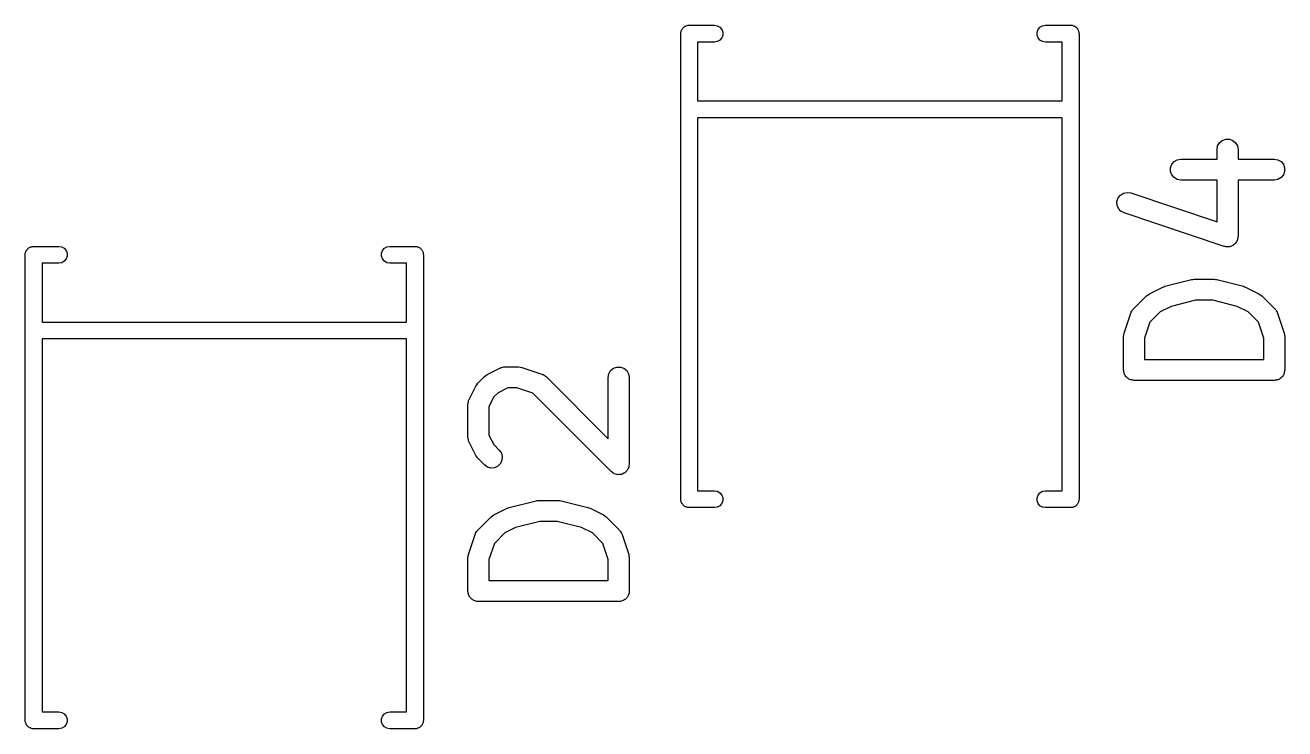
# Model space of a CAD drawing. Extents: x 4 to 27.8, y 3.9 to 24.1.
# Drawn here: x 5.56 to 14.54, y 5.47 to 10.49 of the extents above; entities that cross this region are included whole.
import ezdxf

# ---------------------------------------------------------------- set-up
doc = ezdxf.new("R2010")
doc.units = 0
doc.header["$MEASUREMENT"] = 0
doc.layers.add('BLACK', color=7, linetype='CONTINUOUS')

msp = doc.modelspace()

# ---------------------------------------------------------------- linework, layer by layer
at = {"layer": 'Black'}
for p, q in [((10.233, 10.426), (10.2339, 10.4312)), ((10.233, 7.106), (10.233, 10.426)), ((10.2339, 10.4364), (10.2357, 10.4413)), ((10.2339, 10.4312), (10.2339, 10.4364)), ((10.2357, 10.4413), (10.2366, 10.4465)), ((10.2366, 10.4465), (10.2392, 10.4511)), ((10.2392, 10.4511), (10.241, 10.456)), ((10.241, 10.456), (10.2444, 10.46)), ((10.2444, 10.46), (10.247, 10.4646)), ((10.247, 10.4646), (10.2511, 10.4679)), ((10.2511, 10.4679), (10.2544, 10.472)), ((10.2544, 10.472), (10.259, 10.4746)), ((10.259, 10.4746), (10.263, 10.478)), ((10.263, 10.478), (10.2679, 10.4798)), ((10.2679, 10.4798), (10.2725, 10.4824)), ((10.2725, 10.4824), (10.2777, 10.4833)), ((10.2777, 10.4833), (10.2826, 10.4851)), ((10.2826, 10.4851), (10.2878, 10.4851)), ((10.2878, 10.4851), (10.293, 10.486)), ((10.293, 10.486), (10.473, 10.486)), ((10.473, 10.486), (10.4935, 10.4824)), ((10.4935, 10.4824), (10.5116, 10.472)), ((10.5116, 10.472), (10.525, 10.456)), ((10.525, 10.456), (10.5321, 10.4364)), ((10.5321, 10.4364), (10.5321, 10.4156)), ((12.7739, 10.4364), (12.781, 10.456)), ((12.7739, 10.4156), (12.7739, 10.4364)), ((12.781, 10.456), (12.7944, 10.472)), ((12.7944, 10.472), (12.8125, 10.4824)), ((12.8125, 10.4824), (12.833, 10.486)), ((12.833, 10.486), (13.013, 10.486)), ((13.013, 10.486), (13.0182, 10.4851)), ((13.0182, 10.4851), (13.0234, 10.4851)), ((13.0234, 10.4851), (13.0283, 10.4833)), ((13.0283, 10.4833), (13.0335, 10.4824)), ((13.0335, 10.4824), (13.0381, 10.4798)), ((13.0381, 10.4798), (13.043, 10.478)), ((13.043, 10.478), (13.047, 10.4746)), ((13.047, 10.4746), (13.0516, 10.472)), ((13.0516, 10.472), (13.0549, 10.4679)), ((13.0549, 10.4679), (13.059, 10.4646)), ((13.059, 10.4646), (13.0616, 10.46)), ((13.0616, 10.46), (13.065, 10.456)), ((13.065, 10.456), (13.0668, 10.4511)), ((13.0668, 10.4511), (13.0694, 10.4465)), ((13.0694, 10.4465), (13.0703, 10.4413)), ((13.0703, 10.4413), (13.0721, 10.4364)), ((13.0721, 10.4364), (13.0721, 10.4312)), ((13.0721, 10.4312), (13.073, 10.426)), ((13.073, 10.426), (13.073, 7.106)), ((10.473, 10.366), (10.353, 10.366)), ((10.353, 10.366), (10.353, 9.946)), ((10.4935, 10.3696), (10.473, 10.366)), ((10.5116, 10.38), (10.4935, 10.3696)), ((10.525, 10.396), (10.5116, 10.38)), ((10.5321, 10.4156), (10.525, 10.396)), ((12.781, 10.396), (12.7739, 10.4156)), ((12.7944, 10.38), (12.781, 10.396)), ((12.8125, 10.3696), (12.7944, 10.38)), ((12.833, 10.366), (12.8125, 10.3696)), ((12.953, 10.366), (12.833, 10.366)), ((12.953, 9.946), (12.953, 10.366)), ((10.353, 9.946), (12.953, 9.946)), ((12.953, 9.826), (10.353, 9.826)), ((10.353, 9.826), (10.353, 7.166)), ((12.953, 7.166), (12.953, 9.826)), ((14.057, 9.59933), (14.0616, 9.62499)), ((14.0616, 9.62499), (14.0746, 9.64754)), ((14.0746, 9.64754), (14.0945, 9.66429)), ((14.0945, 9.66429), (14.119, 9.67319)), ((14.119, 9.67319), (14.1451, 9.67319)), ((14.1451, 9.67319), (14.1695, 9.66429)), ((14.1695, 9.66429), (14.1895, 9.64754)), ((14.1895, 9.64754), (14.2025, 9.62499)), ((14.2025, 9.62499), (14.207, 9.59933)), ((13.7505, 9.51393), (13.7731, 9.52695)), ((13.7731, 9.52695), (13.7987, 9.53148)), ((13.7987, 9.53148), (14.057, 9.53148)), ((14.057, 9.53148), (14.057, 9.59933)), ((14.207, 9.59933), (14.207, 9.53148)), ((14.207, 9.53148), (14.4654, 9.53148)), ((14.4654, 9.53148), (14.491, 9.52695)), ((14.491, 9.52695), (14.5136, 9.51393)), ((13.7249, 9.4695), (13.7338, 9.49398)), ((13.7249, 9.44345), (13.7249, 9.4695)), ((13.7338, 9.41898), (13.7249, 9.44345)), ((13.7338, 9.49398), (13.7505, 9.51393)), ((14.5136, 9.51393), (14.5303, 9.49398)), ((14.5303, 9.49398), (14.5392, 9.4695)), ((14.5392, 9.44345), (14.5303, 9.41898)), ((14.5392, 9.4695), (14.5392, 9.44345)), ((13.7505, 9.39902), (13.7338, 9.41898)), ((13.7731, 9.386), (13.7505, 9.39902)), ((13.7987, 9.38148), (13.7731, 9.386)), ((14.057, 9.38148), (13.7987, 9.38148)), ((14.057, 9.08434), (14.057, 9.38148)), ((14.4654, 9.38148), (14.207, 9.38148)), ((14.207, 9.38148), (14.207, 8.98029)), ((14.491, 9.386), (14.4654, 9.38148)), ((14.5136, 9.39902), (14.491, 9.386)), ((14.5303, 9.41898), (14.5136, 9.39902)), ((13.3436, 9.22938), (13.3518, 9.25409)), ((13.3518, 9.25409), (13.368, 9.2745)), ((13.368, 9.2745), (13.3902, 9.28813)), ((13.3902, 9.28813), (13.4157, 9.29335)), ((13.4157, 9.29335), (13.4415, 9.28953)), ((13.4415, 9.28953), (14.057, 9.08434)), ((13.3443, 9.20334), (13.3436, 9.22938)), ((13.3539, 9.17912), (13.3443, 9.20334)), ((13.3711, 9.15963), (13.3539, 9.17912)), ((13.394, 9.14723), (13.3711, 9.15963)), ((14.1083, 8.90913), (13.394, 9.14723)), ((5.57606, 8.89094), (5.57943, 8.89496)), ((5.57943, 8.89496), (5.58398, 8.89759)), ((5.58398, 8.89759), (5.588, 8.90096)), ((5.588, 8.90096), (5.59293, 8.90276)), ((5.59293, 8.90276), (5.59748, 8.90538)), ((5.59748, 8.90538), (5.60265, 8.90629)), ((5.60265, 8.90629), (5.60758, 8.90809)), ((5.60758, 8.90809), (5.61283, 8.90809)), ((5.61283, 8.90809), (5.618, 8.909)), ((5.618, 8.909), (5.798, 8.909)), ((5.798, 8.909), (5.81852, 8.90538)), ((5.81852, 8.90538), (5.83657, 8.89496)), ((5.83657, 8.89496), (5.84996, 8.879)), ((8.10604, 8.879), (8.11943, 8.89496)), ((8.11943, 8.89496), (8.13748, 8.90538)), ((8.13748, 8.90538), (8.158, 8.909)), ((8.158, 8.909), (8.338, 8.909)), ((8.338, 8.909), (8.34317, 8.90809)), ((8.34317, 8.90809), (8.34842, 8.90809)), ((8.34842, 8.90809), (8.35335, 8.90629)), ((8.35335, 8.90629), (8.35852, 8.90538)), ((8.35852, 8.90538), (8.36307, 8.90276)), ((8.36307, 8.90276), (8.368, 8.90096)), ((8.368, 8.90096), (8.37202, 8.89759)), ((8.37202, 8.89759), (8.37657, 8.89496)), ((8.37657, 8.89496), (8.37994, 8.89094)), ((14.1138, 8.90832), (14.1083, 8.90913)), ((14.119, 8.90643), (14.1138, 8.90832)), ((14.1266, 8.90643), (14.119, 8.90643)), ((14.1341, 8.90531), (14.1266, 8.90643)), ((14.1395, 8.90643), (14.1341, 8.90531)), ((14.1451, 8.90643), (14.1395, 8.90643)), ((14.1522, 8.90902), (14.1451, 8.90643)), ((14.1596, 8.91054), (14.1522, 8.90902)), ((14.1643, 8.91344), (14.1596, 8.91054)), ((14.1695, 8.91533), (14.1643, 8.91344)), ((14.1754, 8.92021), (14.1695, 8.91533)), ((14.1818, 8.92417), (14.1754, 8.92021)), ((14.1853, 8.92851), (14.1818, 8.92417)), ((14.1895, 8.93208), (14.1853, 8.92851)), ((14.1933, 8.93864), (14.1895, 8.93208)), ((14.198, 8.94457), (14.1933, 8.93864)), ((14.1998, 8.94983), (14.198, 8.94457)), ((14.2025, 8.95463), (14.1998, 8.94983)), ((14.2038, 8.9621), (14.2025, 8.95463)), ((14.2062, 8.96928), (14.2038, 8.9621)), ((14.207, 8.98029), (14.2061, 8.97483)), ((14.2061, 8.97483), (14.2062, 8.96928)), ((5.558, 8.849), (5.55891, 8.85417)), ((5.558, 5.529), (5.558, 8.849)), ((5.55891, 8.85942), (5.56071, 8.86435)), ((5.55891, 8.85417), (5.55891, 8.85942)), ((5.56071, 8.86435), (5.56162, 8.86952)), ((5.56162, 8.86952), (5.56424, 8.87407)), ((5.56424, 8.87407), (5.56604, 8.879)), ((5.56604, 8.879), (5.56941, 8.88302)), ((5.56941, 8.88302), (5.57204, 8.88757)), ((5.57204, 8.88757), (5.57606, 8.89094)), ((5.83657, 8.80304), (5.81852, 8.79262)), ((5.84996, 8.819), (5.83657, 8.80304)), ((5.84996, 8.879), (5.85709, 8.85942)), ((5.85709, 8.83858), (5.84996, 8.819)), ((5.85709, 8.85942), (5.85709, 8.83858)), ((8.09891, 8.85942), (8.10604, 8.879)), ((8.09891, 8.83858), (8.09891, 8.85942)), ((8.10604, 8.819), (8.09891, 8.83858)), ((8.11943, 8.80304), (8.10604, 8.819)), ((8.13748, 8.79262), (8.11943, 8.80304)), ((8.37994, 8.89094), (8.38396, 8.88757)), ((8.38396, 8.88757), (8.38659, 8.88302)), ((8.38659, 8.88302), (8.38996, 8.879)), ((8.38996, 8.879), (8.39176, 8.87407)), ((8.39176, 8.87407), (8.39438, 8.86952)), ((8.39438, 8.86952), (8.39529, 8.86435)), ((8.39529, 8.86435), (8.39709, 8.85942)), ((8.39709, 8.85942), (8.39709, 8.85417)), ((8.39709, 8.85417), (8.398, 8.849)), ((8.398, 8.849), (8.398, 5.529)), ((5.798, 8.789), (5.678, 8.789)), ((5.678, 8.789), (5.678, 8.369)), ((5.81852, 8.79262), (5.798, 8.789)), ((8.158, 8.789), (8.13748, 8.79262)), ((8.278, 8.789), (8.158, 8.789)), ((8.278, 8.369), (8.278, 8.789)), ((13.6778, 8.62113), (13.6853, 8.62448)), ((13.6853, 8.62448), (13.8758, 8.67209)), ((13.8758, 8.67209), (13.8849, 8.67274)), ((13.8849, 8.67274), (13.894, 8.67433)), ((13.894, 8.67433), (14.0368, 8.67433)), ((14.0368, 8.67433), (14.0458, 8.67274)), ((14.0458, 8.67274), (14.055, 8.67209)), ((14.055, 8.67209), (14.2455, 8.62448)), ((14.2455, 8.62448), (14.253, 8.62113)), ((13.46, 8.46189), (13.5552, 8.55713)), ((13.5552, 8.55713), (13.565, 8.56402)), ((13.565, 8.56402), (13.5747, 8.57118)), ((13.5747, 8.57118), (13.6699, 8.6188)), ((13.6699, 8.6188), (13.6778, 8.62113)), ((14.253, 8.62113), (14.2608, 8.6188)), ((14.2608, 8.6188), (14.3561, 8.57118)), ((14.3561, 8.57118), (14.3657, 8.56401)), ((14.3657, 8.56401), (14.3756, 8.55713)), ((14.3756, 8.55713), (14.4708, 8.46189)), ((13.445, 8.44055), (13.4501, 8.44775)), ((13.4501, 8.44775), (13.4543, 8.45548)), ((13.4543, 8.45548), (13.4575, 8.45835)), ((13.4575, 8.45835), (13.46, 8.46189)), ((13.7297, 8.48095), (13.6527, 8.44246)), ((13.9032, 8.52433), (13.7297, 8.48095)), ((14.0276, 8.52433), (13.9032, 8.52433)), ((14.2011, 8.48095), (14.0276, 8.52433)), ((14.2781, 8.44246), (14.2011, 8.48095)), ((14.4708, 8.46189), (14.4733, 8.45835)), ((14.4733, 8.45835), (14.4765, 8.45548)), ((14.4765, 8.45548), (14.4807, 8.44775)), ((14.4807, 8.44775), (14.4857, 8.44055)), ((5.678, 8.369), (8.278, 8.369)), ((13.3942, 8.28972), (13.4418, 8.43257)), ((13.4418, 8.43257), (13.4439, 8.43638)), ((13.4439, 8.43638), (13.445, 8.44055)), ((13.5786, 8.36834), (13.5404, 8.25383)), ((13.6527, 8.44246), (13.5786, 8.36834)), ((14.3522, 8.36834), (14.2781, 8.44246)), ((14.3904, 8.25383), (14.3522, 8.36834)), ((14.4857, 8.44055), (14.4869, 8.43637)), ((14.4869, 8.43637), (14.4889, 8.43257)), ((14.4889, 8.43257), (14.5365, 8.28972)), ((13.3904, 8.266), (13.3925, 8.27784)), ((13.3904, 8.02791), (13.3904, 8.266)), ((13.3925, 8.27784), (13.3942, 8.28972)), ((14.5365, 8.28972), (14.5383, 8.27784)), ((14.5383, 8.27784), (14.5404, 8.266)), ((14.5404, 8.266), (14.5404, 8.02791)), ((8.278, 8.249), (5.678, 8.249)), ((5.678, 8.249), (5.678, 5.589)), ((8.278, 5.589), (8.278, 8.249)), ((13.5404, 8.25383), (13.5404, 8.1029)), ((14.3904, 8.1029), (14.3904, 8.25383)), ((13.5404, 8.1029), (14.3904, 8.1029)), ((8.85208, 7.99418), (8.94732, 8.0418)), ((8.94732, 8.0418), (8.95146, 8.04303)), ((8.95146, 8.04303), (8.9552, 8.04519)), ((8.9552, 8.04519), (8.96386, 8.04672)), ((8.96386, 8.04672), (8.97228, 8.04922)), ((8.97228, 8.04922), (8.9766, 8.04896)), ((8.9766, 8.04896), (8.98086, 8.04971)), ((8.98086, 8.04971), (9.0761, 8.04971)), ((9.0761, 8.04971), (9.08794, 8.04763)), ((9.08794, 8.04763), (9.09981, 8.04587)), ((9.09981, 8.04587), (9.24267, 7.99825)), ((9.24267, 7.99825), (9.24647, 7.99619)), ((9.24647, 7.99619), (9.25065, 7.99507)), ((9.25065, 7.99507), (9.25784, 7.99003)), ((9.71538, 7.97471), (9.7199, 8.00037)), ((9.7199, 8.00037), (9.73293, 8.02292)), ((9.73293, 8.02292), (9.75288, 8.03967)), ((9.75288, 8.03967), (9.77736, 8.04858)), ((9.77736, 8.04858), (9.8034, 8.04858)), ((9.8034, 8.04858), (9.82788, 8.03967)), ((9.82788, 8.03967), (9.84783, 8.02292)), ((9.84783, 8.02292), (9.86086, 8.00037)), ((9.86086, 8.00037), (9.86538, 7.97471)), ((13.3915, 8.02144), (13.3904, 8.02791)), ((13.3915, 8.01488), (13.3915, 8.02144)), ((13.3938, 8.00871), (13.3915, 8.01488)), ((13.3949, 8.00225), (13.3938, 8.00871)), ((13.3982, 7.99657), (13.3949, 8.00225)), ((13.4004, 7.9904), (13.3982, 7.99657)), ((14.5326, 7.99657), (14.5303, 7.9904)), ((14.5359, 8.00225), (14.5326, 7.99657)), ((14.537, 8.00871), (14.5359, 8.00225)), ((14.5392, 8.01488), (14.537, 8.00871)), ((14.5404, 8.02791), (14.5392, 8.02144)), ((14.5392, 8.02144), (14.5392, 8.01488)), ((8.7233, 7.81778), (8.77092, 7.91302)), ((8.77092, 7.91302), (8.77808, 7.92268)), ((8.77808, 7.92268), (8.78497, 7.93251)), ((8.78497, 7.93251), (8.83259, 7.98013)), ((8.83259, 7.98013), (8.84242, 7.98701)), ((8.84242, 7.98701), (8.85208, 7.99418)), ((9.25784, 7.99003), (9.26557, 7.98584)), ((9.26557, 7.98584), (9.26844, 7.98261)), ((9.26844, 7.98261), (9.27198, 7.98013)), ((9.27198, 7.98013), (9.71538, 7.53673)), ((9.71538, 7.53673), (9.71538, 7.97471)), ((9.86538, 7.97471), (9.86538, 7.35567)), ((13.4046, 7.98538), (13.4004, 7.9904)), ((13.4079, 7.9797), (13.4046, 7.98538)), ((13.413, 7.97548), (13.4079, 7.9797)), ((13.4172, 7.97045), (13.413, 7.97548)), ((13.4229, 7.96717), (13.4172, 7.97045)), ((13.4279, 7.96295), (13.4229, 7.96717)), ((13.434, 7.96071), (13.4279, 7.96295)), ((13.4397, 7.95743), (13.434, 7.96071)), ((13.4462, 7.95629), (13.4397, 7.95743)), ((13.4524, 7.95404), (13.4462, 7.95629)), ((13.4589, 7.95404), (13.4524, 7.95404)), ((13.4654, 7.9529), (13.4589, 7.95404)), ((14.4654, 7.9529), (13.4654, 7.9529)), ((14.4718, 7.95404), (14.4654, 7.9529)), ((14.4784, 7.95404), (14.4718, 7.95404)), ((14.4846, 7.95629), (14.4784, 7.95404)), ((14.491, 7.95743), (14.4846, 7.95629)), ((14.4967, 7.96071), (14.491, 7.95743)), ((14.5029, 7.96295), (14.4967, 7.96071)), ((14.5079, 7.96717), (14.5029, 7.96295)), ((14.5136, 7.97045), (14.5079, 7.96717)), ((14.5178, 7.97548), (14.5136, 7.97045)), ((14.5228, 7.9797), (14.5178, 7.97548)), ((14.5261, 7.98538), (14.5228, 7.9797)), ((14.5303, 7.9904), (14.5261, 7.98538)), ((8.72207, 7.81364), (8.7233, 7.81778)), ((8.89964, 7.83505), (8.86538, 7.76653)), ((8.93005, 7.86546), (8.89964, 7.83505)), ((8.99856, 7.89971), (8.93005, 7.86546)), ((9.06392, 7.89971), (8.99856, 7.89971)), ((9.17844, 7.86154), (9.06392, 7.89971)), ((9.73735, 7.30263), (9.17844, 7.86154)), ((8.71538, 7.78424), (8.71613, 7.7885)), ((8.71538, 7.54614), (8.71538, 7.78424)), ((8.71587, 7.79281), (8.71838, 7.80123)), ((8.71613, 7.7885), (8.71587, 7.79281)), ((8.71838, 7.80123), (8.7199, 7.80989)), ((8.7199, 7.80989), (8.72207, 7.81364)), ((8.86538, 7.76653), (8.86538, 7.56385)), ((8.71613, 7.54188), (8.71538, 7.54614)), ((8.86538, 7.56385), (8.89964, 7.49533)), ((8.71587, 7.53757), (8.71613, 7.54188)), ((8.71838, 7.52915), (8.71587, 7.53757)), ((8.7199, 7.52049), (8.71838, 7.52915)), ((8.72207, 7.51674), (8.7199, 7.52049)), ((8.7233, 7.5126), (8.72207, 7.51674)), ((8.77092, 7.41736), (8.7233, 7.5126)), ((8.89964, 7.49533), (8.93865, 7.45632)), ((8.93865, 7.45632), (8.95359, 7.43498)), ((8.77808, 7.40771), (8.77092, 7.41736)), ((8.78497, 7.39787), (8.77808, 7.40771)), ((8.83259, 7.35025), (8.78497, 7.39787)), ((8.95806, 7.38387), (8.94706, 7.36027)), ((8.95359, 7.43498), (8.96033, 7.40982)), ((8.96033, 7.40982), (8.95806, 7.38387)), ((8.85392, 7.33531), (8.83259, 7.35025)), ((8.87908, 7.32857), (8.85392, 7.33531)), ((8.90503, 7.33084), (8.87908, 7.32857)), ((8.92864, 7.34185), (8.90503, 7.33084)), ((8.94706, 7.36027), (8.92864, 7.34185)), ((9.74538, 7.29701), (9.73735, 7.30263)), ((9.75288, 7.29071), (9.74538, 7.29701)), ((9.75598, 7.28959), (9.75288, 7.29071)), ((9.75868, 7.28769), (9.75598, 7.28959)), ((9.76815, 7.28516), (9.75868, 7.28769)), ((9.77736, 7.28181), (9.76815, 7.28516)), ((9.78066, 7.28181), (9.77736, 7.28181)), ((9.78384, 7.28095), (9.78066, 7.28181)), ((9.79361, 7.28181), (9.78384, 7.28095)), ((9.8034, 7.28181), (9.79361, 7.28181)), ((9.8065, 7.28293), (9.8034, 7.28181)), ((9.80979, 7.28322), (9.8065, 7.28293)), ((9.81868, 7.28737), (9.80979, 7.28322)), ((9.82788, 7.29071), (9.81868, 7.28737)), ((9.83041, 7.29283), (9.82788, 7.29071)), ((9.8334, 7.29423), (9.83041, 7.29283)), ((9.84034, 7.30117), (9.8334, 7.29423)), ((9.84783, 7.30746), (9.84034, 7.30117)), ((9.84948, 7.31031), (9.84783, 7.30746)), ((9.85182, 7.31265), (9.84948, 7.31031)), ((9.85596, 7.32154), (9.85182, 7.31265)), ((9.86086, 7.33001), (9.85596, 7.32154)), ((9.86143, 7.33326), (9.86086, 7.33001)), ((9.86283, 7.33625), (9.86143, 7.33326)), ((9.86368, 7.34602), (9.86283, 7.33625)), ((9.86538, 7.35567), (9.86368, 7.34602)), ((9.20992, 7.09574), (9.21895, 7.09733)), ((9.21895, 7.09733), (9.36181, 7.09733)), ((9.36181, 7.09733), (9.37085, 7.09574)), ((10.2339, 7.10083), (10.233, 7.106)), ((10.2339, 7.09558), (10.2339, 7.10083)), ((10.353, 7.166), (10.473, 7.166)), ((10.473, 7.166), (10.4935, 7.16238)), ((10.4935, 7.16238), (10.5116, 7.15196)), ((10.5116, 7.15196), (10.525, 7.136)), ((10.525, 7.136), (10.5321, 7.11642)), ((10.5321, 7.11642), (10.5321, 7.09558)), ((12.7739, 7.11642), (12.781, 7.136)), ((12.7739, 7.09558), (12.7739, 7.11642)), ((12.781, 7.136), (12.7944, 7.15196)), ((12.7944, 7.15196), (12.8125, 7.16238)), ((12.8125, 7.16238), (12.833, 7.166)), ((12.833, 7.166), (12.953, 7.166)), ((13.073, 7.106), (13.0721, 7.10083)), ((13.0721, 7.10083), (13.0721, 7.09558)), ((8.8997, 6.99418), (8.99493, 7.0418)), ((8.99493, 7.0418), (9.00279, 7.04413)), ((9.00279, 7.04413), (9.01029, 7.04748)), ((9.01029, 7.04748), (9.20076, 7.09509)), ((9.20076, 7.09509), (9.20992, 7.09574)), ((9.37085, 7.09574), (9.38, 7.09509)), ((9.38, 7.09509), (9.57048, 7.04748)), ((9.57048, 7.04748), (9.57797, 7.04413)), ((9.57797, 7.04413), (9.58583, 7.0418)), ((9.58583, 7.0418), (9.68107, 6.99418)), ((10.2357, 7.09065), (10.2339, 7.09558)), ((10.2366, 7.08548), (10.2357, 7.09065)), ((10.2392, 7.08093), (10.2366, 7.08548)), ((10.241, 7.076), (10.2392, 7.08093)), ((10.2444, 7.07198), (10.241, 7.076)), ((10.247, 7.06743), (10.2444, 7.07198)), ((10.2511, 7.06406), (10.247, 7.06743)), ((10.2544, 7.06004), (10.2511, 7.06406)), ((10.259, 7.05741), (10.2544, 7.06004)), ((10.263, 7.05404), (10.259, 7.05741)), ((10.2679, 7.05224), (10.263, 7.05404)), ((10.2725, 7.04962), (10.2679, 7.05224)), ((10.2777, 7.04871), (10.2725, 7.04962)), ((10.2826, 7.04691), (10.2777, 7.04871)), ((10.2878, 7.04691), (10.2826, 7.04691)), ((10.293, 7.046), (10.2878, 7.04691)), ((10.473, 7.046), (10.293, 7.046)), ((10.4935, 7.04962), (10.473, 7.046)), ((10.5116, 7.06004), (10.4935, 7.04962)), ((10.525, 7.076), (10.5116, 7.06004)), ((10.5321, 7.09558), (10.525, 7.076)), ((12.781, 7.076), (12.7739, 7.09558)), ((12.7944, 7.06004), (12.781, 7.076)), ((12.8125, 7.04962), (12.7944, 7.06004)), ((12.833, 7.046), (12.8125, 7.04962)), ((13.013, 7.046), (12.833, 7.046)), ((13.0182, 7.04691), (13.013, 7.046)), ((13.0234, 7.04691), (13.0182, 7.04691)), ((13.0283, 7.04871), (13.0234, 7.04691)), ((13.0335, 7.04962), (13.0283, 7.04871)), ((13.0381, 7.05224), (13.0335, 7.04962)), ((13.043, 7.05404), (13.0381, 7.05224)), ((13.047, 7.05741), (13.043, 7.05404)), ((13.0516, 7.06004), (13.047, 7.05741)), ((13.0549, 7.06406), (13.0516, 7.06004)), ((13.059, 7.06743), (13.0549, 7.06406)), ((13.0616, 7.07198), (13.059, 7.06743)), ((13.065, 7.076), (13.0616, 7.07198)), ((13.0668, 7.08093), (13.065, 7.076)), ((13.0694, 7.08548), (13.0668, 7.08093)), ((13.0703, 7.09065), (13.0694, 7.08548)), ((13.0721, 7.09558), (13.0703, 7.09065)), ((8.78497, 6.88489), (8.88021, 6.98013)), ((8.88021, 6.98013), (8.89005, 6.98702)), ((8.89005, 6.98702), (8.8997, 6.99418)), ((9.22819, 6.94733), (9.05465, 6.90395)), ((9.35258, 6.94733), (9.22819, 6.94733)), ((9.52611, 6.90395), (9.35258, 6.94733)), ((9.68107, 6.99418), (9.69072, 6.98701)), ((9.69072, 6.98701), (9.70056, 6.98013)), ((9.70056, 6.98013), (9.7958, 6.88489)), ((8.71923, 6.71272), (8.76685, 6.85557)), ((8.76685, 6.85557), (8.76891, 6.85938)), ((8.76891, 6.85938), (8.77003, 6.86355)), ((8.77003, 6.86355), (8.77506, 6.87075)), ((8.77506, 6.87075), (8.77925, 6.87848)), ((8.77925, 6.87848), (8.78249, 6.88135)), ((8.78249, 6.88135), (8.78497, 6.88489)), ((8.97767, 6.86546), (8.90355, 6.79134)), ((9.05465, 6.90395), (8.97767, 6.86546)), ((9.6031, 6.86546), (9.52611, 6.90395)), ((9.67721, 6.79134), (9.6031, 6.86546)), ((9.7958, 6.88489), (9.79828, 6.88135)), ((9.79828, 6.88135), (9.80151, 6.87848)), ((9.80151, 6.87848), (9.80569, 6.87075)), ((9.80569, 6.87075), (9.81074, 6.86355)), ((9.81074, 6.86355), (9.81186, 6.85938)), ((9.81186, 6.85938), (9.81391, 6.85557)), ((9.81391, 6.85557), (9.86153, 6.71272)), ((8.90355, 6.79134), (8.86538, 6.67683)), ((9.71538, 6.67683), (9.67721, 6.79134)), ((8.71538, 6.689), (8.71747, 6.70084)), ((8.71538, 6.4509), (8.71538, 6.689)), ((8.71747, 6.70084), (8.71923, 6.71272)), ((8.86538, 6.67683), (8.86538, 6.5259)), ((9.71538, 6.5259), (9.71538, 6.67683)), ((9.86153, 6.71272), (9.86329, 6.70084)), ((9.86329, 6.70084), (9.86538, 6.689)), ((9.86538, 6.689), (9.86538, 6.4509)), ((8.86538, 6.5259), (9.71538, 6.5259)), ((8.71652, 6.44444), (8.71538, 6.4509)), ((8.71652, 6.43788), (8.71652, 6.44444)), ((8.71876, 6.43171), (8.71652, 6.43788)), ((8.7199, 6.42525), (8.71876, 6.43171)), ((8.72318, 6.41957), (8.7199, 6.42525)), ((8.72543, 6.41341), (8.72318, 6.41957)), ((8.72965, 6.40838), (8.72543, 6.41341)), ((8.73293, 6.4027), (8.72965, 6.40838)), ((8.73795, 6.39848), (8.73293, 6.4027)), ((8.74217, 6.39345), (8.73795, 6.39848)), ((8.74785, 6.39017), (8.74217, 6.39345)), ((8.75288, 6.38595), (8.74785, 6.39017)), ((8.75905, 6.38371), (8.75288, 6.38595)), ((8.76473, 6.38043), (8.75905, 6.38371)), ((8.77119, 6.37929), (8.76473, 6.38043)), ((8.77736, 6.37704), (8.77119, 6.37929)), ((9.80957, 6.37929), (9.8034, 6.37704)), ((9.81603, 6.38043), (9.80957, 6.37929)), ((9.82171, 6.38371), (9.81603, 6.38043)), ((9.82788, 6.38595), (9.82171, 6.38371)), ((9.83291, 6.39017), (9.82788, 6.38595)), ((9.83859, 6.39345), (9.83291, 6.39017)), ((9.84281, 6.39848), (9.83859, 6.39345)), ((9.84783, 6.4027), (9.84281, 6.39848)), ((9.85112, 6.40838), (9.84783, 6.4027)), ((9.85533, 6.41341), (9.85112, 6.40838)), ((9.85758, 6.41957), (9.85533, 6.41341)), ((9.86086, 6.42525), (9.85758, 6.41957)), ((9.862, 6.43171), (9.86086, 6.42525)), ((9.86424, 6.43788), (9.862, 6.43171)), ((9.86538, 6.4509), (9.86424, 6.44444)), ((9.86424, 6.44444), (9.86424, 6.43788)), ((8.78392, 6.37704), (8.77736, 6.37704)), ((8.79038, 6.3759), (8.78392, 6.37704)), ((9.79038, 6.3759), (8.79038, 6.3759)), ((9.79684, 6.37704), (9.79038, 6.3759)), ((9.8034, 6.37704), (9.79684, 6.37704)), ((5.678, 5.589), (5.798, 5.589)), ((5.798, 5.589), (5.81852, 5.58538)), ((5.81852, 5.58538), (5.83657, 5.57496)), ((5.83657, 5.57496), (5.84996, 5.559)), ((8.10604, 5.559), (8.11943, 5.57496)), ((8.11943, 5.57496), (8.13748, 5.58538)), ((8.13748, 5.58538), (8.158, 5.589)), ((8.158, 5.589), (8.278, 5.589)), ((5.55891, 5.52383), (5.558, 5.529)), ((5.55891, 5.51858), (5.55891, 5.52383)), ((5.56071, 5.51365), (5.55891, 5.51858)), ((5.56162, 5.50848), (5.56071, 5.51365)), ((5.56424, 5.50393), (5.56162, 5.50848)), ((5.56604, 5.499), (5.56424, 5.50393)), ((5.56941, 5.49498), (5.56604, 5.499)), ((5.57204, 5.49043), (5.56941, 5.49498)), ((5.57606, 5.48706), (5.57204, 5.49043)), ((5.57943, 5.48304), (5.57606, 5.48706)), ((5.58398, 5.48041), (5.57943, 5.48304)), ((5.588, 5.47704), (5.58398, 5.48041)), ((5.83657, 5.48304), (5.81852, 5.47262)), ((5.84996, 5.499), (5.83657, 5.48304)), ((5.84996, 5.559), (5.85709, 5.53942)), ((5.85709, 5.51858), (5.84996, 5.499)), ((5.85709, 5.53942), (5.85709, 5.51858)), ((8.09891, 5.53942), (8.10604, 5.559)), ((8.09891, 5.51858), (8.09891, 5.53942)), ((8.10604, 5.499), (8.09891, 5.51858)), ((8.11943, 5.48304), (8.10604, 5.499)), ((8.13748, 5.47262), (8.11943, 5.48304)), ((8.37202, 5.48041), (8.368, 5.47704)), ((8.37657, 5.48304), (8.37202, 5.48041)), ((8.37994, 5.48706), (8.37657, 5.48304)), ((8.38396, 5.49043), (8.37994, 5.48706)), ((8.38659, 5.49498), (8.38396, 5.49043)), ((8.38996, 5.499), (8.38659, 5.49498)), ((8.39176, 5.50393), (8.38996, 5.499)), ((8.39438, 5.50848), (8.39176, 5.50393)), ((8.39529, 5.51365), (8.39438, 5.50848)), ((8.39709, 5.51858), (8.39529, 5.51365)), ((8.398, 5.529), (8.39709, 5.52383)), ((8.39709, 5.52383), (8.39709, 5.51858)), ((5.59293, 5.47524), (5.588, 5.47704)), ((5.59748, 5.47262), (5.59293, 5.47524)), ((5.60265, 5.47171), (5.59748, 5.47262)), ((5.60758, 5.46991), (5.60265, 5.47171)), ((5.61283, 5.46991), (5.60758, 5.46991)), ((5.618, 5.469), (5.61283, 5.46991)), ((5.798, 5.469), (5.618, 5.469)), ((5.81852, 5.47262), (5.798, 5.469)), ((8.158, 5.469), (8.13748, 5.47262)), ((8.338, 5.469), (8.158, 5.469)), ((8.34317, 5.46991), (8.338, 5.469)), ((8.34842, 5.46991), (8.34317, 5.46991)), ((8.35335, 5.47171), (8.34842, 5.46991)), ((8.35852, 5.47262), (8.35335, 5.47171)), ((8.36307, 5.47524), (8.35852, 5.47262)), ((8.368, 5.47704), (8.36307, 5.47524))]:
    msp.add_line(p, q, dxfattribs=at)

doc.saveas('drawing.dxf')
